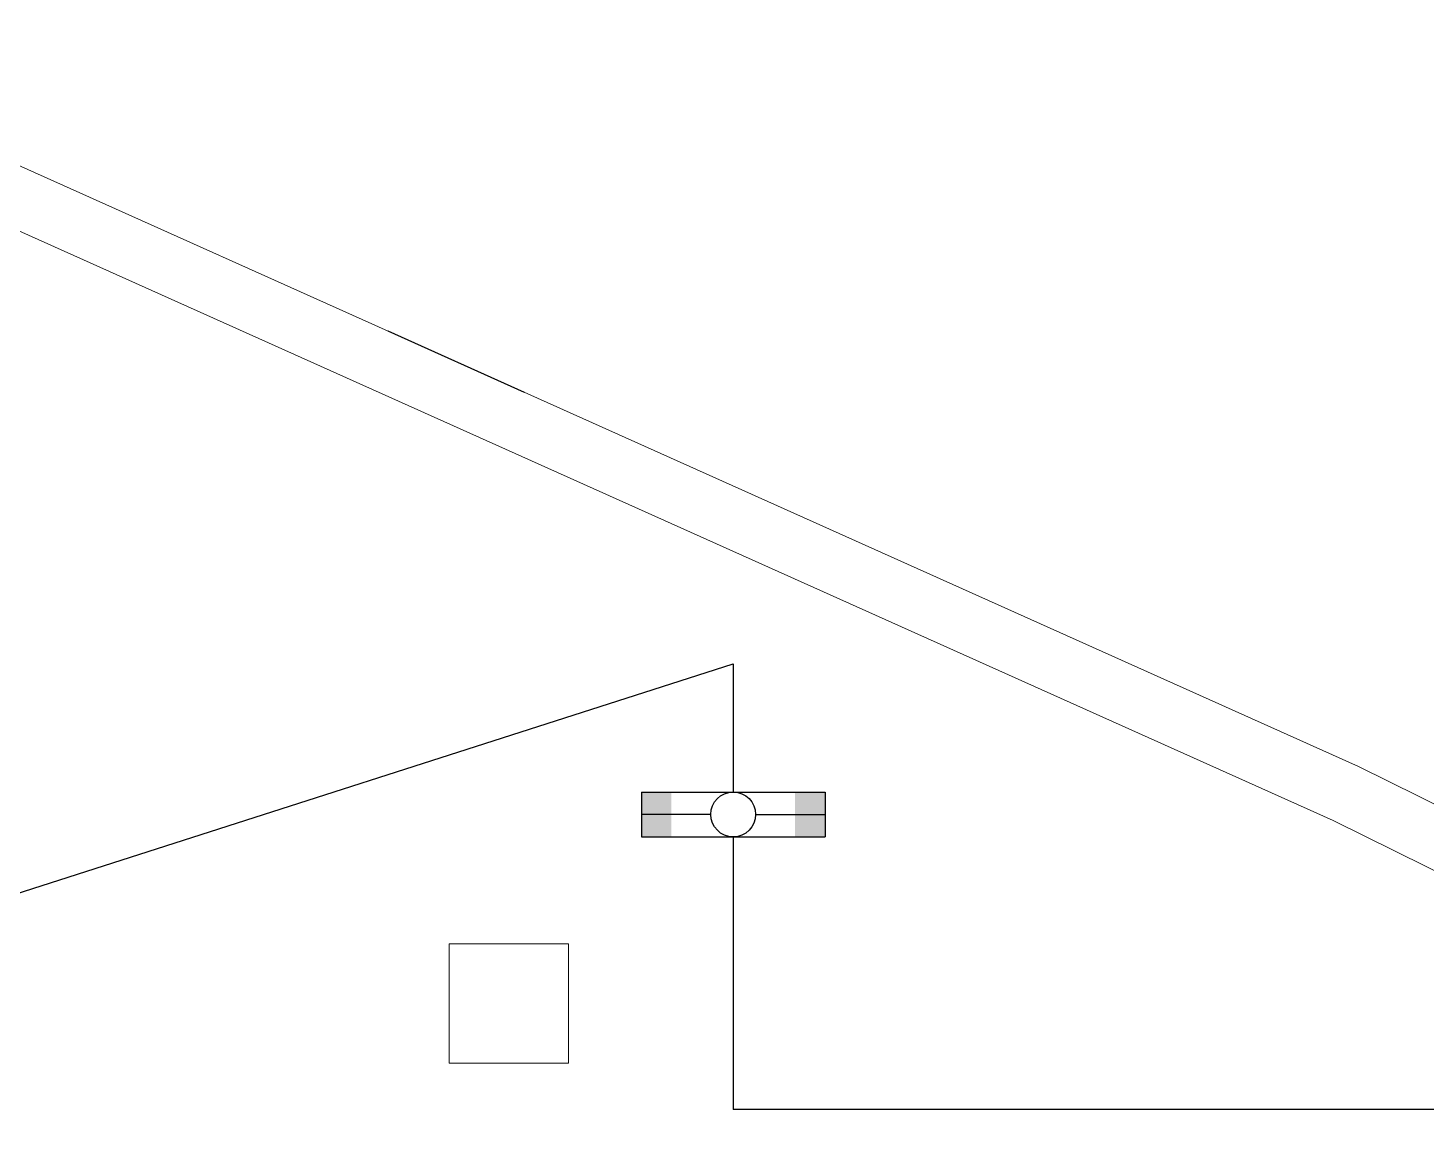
# Model space of a CAD drawing. Header units: metres. Extents: x -13316 to 152404, y -3899 to 30226.
# Drawn here: x 8478 to 9414, y 5527 to 6263 of the extents above; entities that cross this region are included whole.
import ezdxf

# ---------------------------------------------------------------- set-up
doc = ezdxf.new("R2010")
doc.units = ezdxf.units.M
doc.header["$LTSCALE"] = 100
doc.header["$MEASUREMENT"] = 0
doc.layers.get('0').update_dxf_attribs({"color": 9, "lineweight": 9})
for name, color, linetype, lineweight in [('01', 9, 'Continuous', 9), ('E-2x36 W SIVAÜSTÜ FLUORESAN ARMATÜR (ETANŞ)', 7, 'Continuous', 30), ('E-KABLO', 7, 'Continuous', 30)]:
    doc.layers.add(name, color=color, linetype=linetype, lineweight=lineweight)

# ---------------------------------------------------------------- blocks, each defined once
blk = doc.blocks.new('100_2x36 W SIVAÜSTÜ FLUORESAN ARMATÜR (ETANŞ)')
at = {"layer": 'E-2x36 W SIVAÜSTÜ FLUORESAN ARMATÜR (ETANŞ)', "color": 4}
for p, q in [((-6.15, 1.5), (6.15, 1.5)), ((-6.15, 1.5), (-6.15, -1.5)), ((6.15, 1.5), (6.15, -1.5)), ((-1.5, 0), (-6.15, 0)), ((1.5, 0), (6.15, 0)), ((-6.15, -1.5), (6.15, -1.5))]:
    blk.add_line(p, q, dxfattribs=at)
blk.add_circle((0, 0), 1.5, dxfattribs=at)
for points in [[(-4.15, 1.5), (-4.15, -1.5), (-6.15, 1.5), (-6.15, -1.5)], [(4.15, 1.5), (4.15, -1.5), (6.15, 1.5), (6.15, -1.5)]]:
    blk.add_solid(points, dxfattribs=at)
blk = doc.blocks.new('p-kolon_80x80')
blk.add_lwpolyline([(-40, -40), (40, -40), (40, 40), (-40, 40)], close=True)
blk = doc.blocks.new('2.bod.sitatik')
at = {"layer": '01', "linetype": 'Continuous', "lineweight": -3}
blk.add_line((8398.94, -2889.56), (8490.17, -2930.5), dxfattribs=at)
at = {"layer": '01'}
for points in [[(10945.13, -4163.64), (9032.01, -3217.48), (6612.68, -2131.83), (4752.35, -1474.85)], [(4764.16, -1436.6), (6627.56, -2094.66), (9049.07, -3181.3), (10964.62, -4128.65)]]:
    blk.add_lwpolyline(points, dxfattribs=at)
blk.add_blockref('p-kolon_80x80', (8480, -3340), dxfattribs=at)

msp = doc.modelspace()

# ---------------------------------------------------------------- linework, layer by layer
at = {"layer": 'E-KABLO', "color": 6}
for p, q in [((8297.83, 5628.19), (8950.22, 5837.48)), ((8950.22, 5837.48), (8950.22, 5751.64)), ((8950.22, 5721.64), (8950.22, 5539.13)), ((9685.99, 5539.13), (8950.22, 5539.13))]:
    msp.add_line(p, q, dxfattribs=at)

# ---------------------------------------------------------------- block references
msp.add_blockref('2.bod.sitatik', (320, 8950))
at = {"layer": 'E-2x36 W SIVAÜSTÜ FLUORESAN ARMATÜR (ETANŞ)', "xscale": 10, "yscale": 10, "zscale": 10}
msp.add_blockref('100_2x36 W SIVAÜSTÜ FLUORESAN ARMATÜR (ETANŞ)', (8950.22, 5736.64), dxfattribs=at)

doc.saveas('drawing.dxf')
